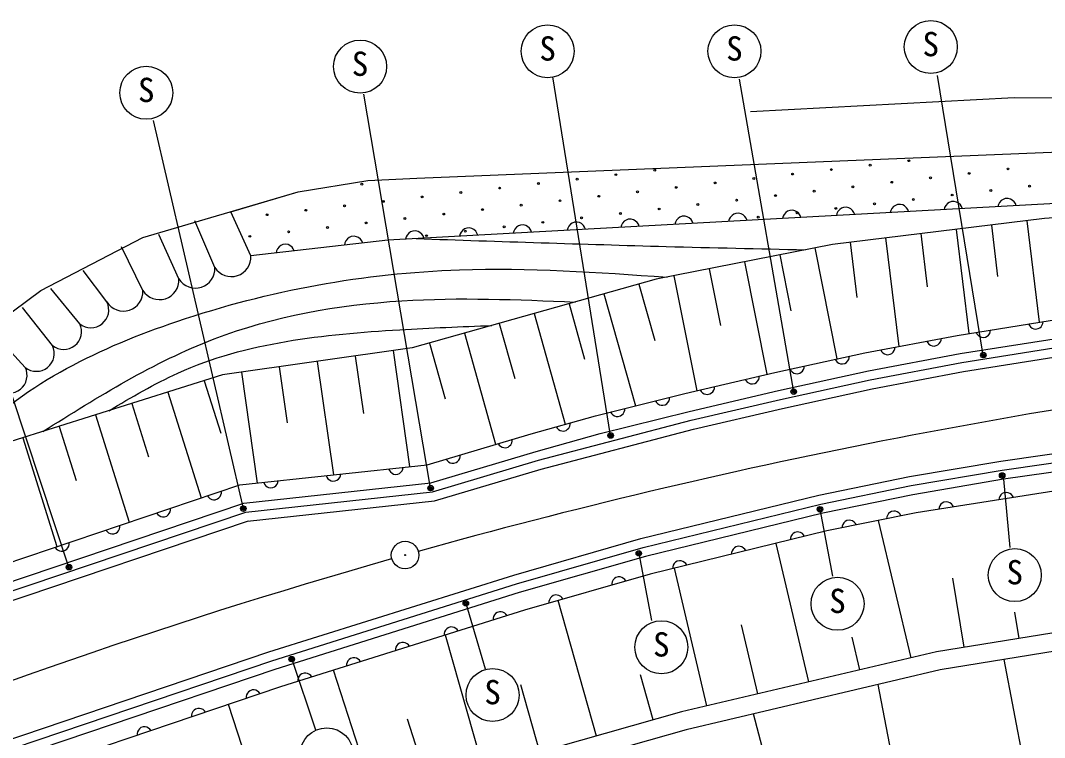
# Model space of a CAD drawing. Units: millimetres, scale not verified. Extents: x 40000 to 680000, y 20000 to 380000.
# Drawn here: x 346528 to 402204, y 297942 to 336926 of the extents above; entities that cross this region are included whole.
import ezdxf
from ezdxf.enums import TextEntityAlignment as Align

# ---------------------------------------------------------------- set-up
doc = ezdxf.new("R2010")
doc.units = ezdxf.units.MM
doc.header["$LTSCALE"] = 1000
doc.layers.add('M-BGD', color=7, linetype='Continuous', lineweight=25)
doc.styles.add('ＭＳ ゴシック', font='')
doc.styles.get('ＭＳ ゴシック').set_extended_font_data('MS Gothic')

msp = doc.modelspace()

# ---------------------------------------------------------------- linework, layer by layer
at = {"layer": 'M-BGD'}
for p, q in [((378613, 314361), (375463, 333856)), ((388569, 316745), (385620, 333733)), ((398877, 318734), (396381, 333937)), ((368828, 311505), (365193, 332915)), ((358646, 310389), (353767, 331483)), ((349162, 307206), (341943, 328839)), ((359058, 324130), (357957, 326516)), ((357101, 323503), (356000, 326026)), ((399316, 325804), (399656, 323009)), ((401235, 326037), (401906, 320520)), ((355144, 322876), (354043, 325292)), ((395477, 325337), (395828, 322451)), ((397397, 325570), (398086, 319906)), ((353187, 322250), (352024, 324620)), ((391639, 324870), (392005, 321858)), ((393558, 325103), (394275, 319207)), ((387805, 324185), (388405, 321149)), ((389721, 324564), (390915, 318529)), ((385888, 323805), (387098, 317691)), ((351229, 321623), (349945, 323335)), ((382056, 323047), (383292, 316797)), ((383972, 323426), (384583, 320335)), ((380149, 322591), (381012, 319522)), ((349749, 320436), (348171, 322357)), ((378251, 322058), (379961, 315977)), ((348269, 319249), (346642, 321317)), ((376354, 321524), (377201, 318512)), ((374457, 320991), (376147, 314979)), ((346789, 318063), (344746, 320277)), ((372560, 320457), (373404, 317453)), ((370662, 319924), (372361, 313884)), ((368765, 319390), (369619, 316355)), ((364724, 318682), (365169, 315564)), ((366786, 318976), (367686, 312669)), ((360601, 318093), (361036, 315047)), ((362663, 318388), (363543, 312223)), ((358540, 317799), (359399, 311777)), ((356522, 317342), (357420, 314486)), ((354548, 316721), (356357, 310969)), ((352574, 316100), (353484, 313204)), ((350599, 315479), (352434, 309646)), ((348625, 314858), (349549, 311921)), ((346651, 314237), (348511, 308323)), ((399979, 311981), (400322, 308271)), ((339719, 303773), (358773, 310201)), ((389994, 310353), (390673, 306714)), ((339879, 303300), (358932, 309727)), ((394945, 302280), (393182, 309744)), ((389398, 300970), (387620, 308499)), ((380144, 307955), (380843, 304298)), ((383850, 299660), (382083, 307146)), ((397830, 302850), (397221, 306614)), ((370743, 305238), (371786, 301676)), ((377846, 298021), (375754, 305385)), ((400826, 303334), (400595, 304763)), ((386624, 300315), (385738, 304069)), ((371688, 296272), (369632, 303512)), ((392171, 301625), (391753, 303396)), ((361275, 302205), (362570, 298358)), ((401552, 294109), (400010, 302190)), ((365876, 294441), (363541, 301598)), ((380924, 298896), (380229, 301344)), ((374767, 297147), (373727, 300809)), ((394690, 292800), (393158, 300831)), ((360179, 292582), (357844, 299740)), ((388493, 291284), (386384, 299231)), ((368725, 295370), (367562, 298933))]:
    msp.add_line(p, q, dxfattribs=at)
for points in [[(415866, 332352), (409864, 332665), (400557, 332729), (386213, 331964)], [(357957, 326516), (361627, 327617), (365419, 328228), (368077, 328361), (403012, 329790), (411391, 329920)], [(343157, 318921), (347636, 322244), (353179, 325125), (361627, 327617), (365419, 328228)], [(410416, 327387), (366499, 324984), (359058, 324130)], [(394813, 326533), (394766, 326651), (394701, 326748), (394595, 326842), (394492, 326896), (394370, 326930), (394211, 326921), (394093, 326875), (393996, 326809), (393902, 326704), (393847, 326601), (393814, 326479)], [(397740, 326694), (397694, 326811), (397629, 326908), (397523, 327002), (397420, 327057), (397298, 327090), (397138, 327081), (397021, 327035), (396924, 326969), (396830, 326864), (396775, 326761), (396742, 326639)], [(400668, 326854), (400622, 326971), (400556, 327068), (400451, 327162), (400348, 327217), (400226, 327250), (400066, 327241), (399949, 327195), (399852, 327130), (399758, 327024), (399703, 326921), (399670, 326799)], [(417455, 323016), (413694, 326368), (410591, 326735), (402195, 326154), (390679, 324753), (381097, 322858), (367816, 319123), (357509, 317652), (343690, 313305), (342846, 310181), (338372, 306900), (333784, 304560), (328199, 299714)], [(383101, 325893), (383055, 326010), (382989, 326107), (382884, 326201), (382781, 326256), (382659, 326289), (382499, 326280), (382382, 326234), (382285, 326168), (382191, 326063), (382136, 325960), (382103, 325838)], [(386029, 326053), (385983, 326170), (385917, 326267), (385812, 326361), (385709, 326416), (385587, 326449), (385427, 326440), (385309, 326394), (385213, 326329), (385118, 326223), (385064, 326120), (385031, 325998)], [(388957, 326213), (388910, 326331), (388845, 326427), (388740, 326522), (388637, 326576), (388515, 326609), (388355, 326601), (388237, 326554), (388141, 326489), (388046, 326383), (387992, 326280), (387958, 326158)], [(391885, 326373), (391838, 326491), (391773, 326587), (391668, 326682), (391564, 326736), (391442, 326770), (391283, 326761), (391165, 326714), (391069, 326649), (390974, 326544), (390920, 326441), (390886, 326319)], [(374318, 325412), (374271, 325530), (374206, 325626), (374101, 325721), (373998, 325775), (373876, 325808), (373716, 325800), (373598, 325753), (373502, 325688), (373407, 325582), (373353, 325479), (373319, 325357)], [(377246, 325572), (377199, 325690), (377134, 325786), (377028, 325881), (376925, 325935), (376803, 325969), (376644, 325960), (376526, 325913), (376429, 325848), (376335, 325743), (376281, 325640), (376247, 325518)], [(380174, 325732), (380127, 325850), (380062, 325947), (379956, 326041), (379853, 326095), (379731, 326129), (379571, 326120), (379454, 326074), (379357, 326008), (379263, 325903), (379208, 325800), (379175, 325678)], [(365136, 324828), (365082, 324942), (365011, 325035), (364900, 325123), (364794, 325171), (364670, 325197), (364511, 325179), (364397, 325125), (364304, 325054), (364216, 324944), (364168, 324837), (364142, 324714)], [(368462, 325092), (368416, 325209), (368350, 325306), (368245, 325400), (368142, 325455), (368020, 325488), (367860, 325479), (367742, 325433), (367646, 325367), (367552, 325262), (367497, 325159), (367464, 325037)], [(371390, 325252), (371344, 325369), (371278, 325466), (371173, 325560), (371070, 325615), (370948, 325648), (370788, 325639), (370670, 325593), (370574, 325528), (370479, 325422), (370425, 325319), (370392, 325197)], [(361415, 324401), (361362, 324515), (361291, 324608), (361180, 324696), (361074, 324744), (360950, 324770), (360791, 324752), (360676, 324698), (360584, 324627), (360496, 324517), (360448, 324411), (360422, 324287)], [(328199, 299714), (339138, 305160), (358449, 311675), (368641, 312771), (374292, 314462), (377783, 315435), (382653, 316647), (387534, 317793), (392435, 318861), (397450, 319804), (417455, 323016)], [(328851, 298815), (339525, 304236), (358665, 310692), (368839, 311787), (374561, 313498), (378039, 314468), (382882, 315674), (387747, 316816), (392634, 317880), (397621, 318819), (417616, 321942)], [(358773, 310201), (368938, 311295), (374695, 313017), (382996, 315187), (387853, 316327), (392733, 317390), (397707, 318326), (417826, 321530)], [(358875, 309709), (369038, 310802), (374830, 312535), (383117, 314702), (387959, 315839), (392833, 316900), (397792, 317834), (417905, 321037)], [(401342, 320429), (401389, 320340), (401449, 320268), (401540, 320202), (401627, 320167), (401727, 320151), (401853, 320171), (401943, 320218), (402014, 320278), (402081, 320370), (402115, 320456), (402132, 320556)], [(395803, 319494), (395852, 319406), (395914, 319336), (396008, 319272), (396095, 319240), (396196, 319226), (396321, 319250), (396410, 319299), (396479, 319361), (396543, 319455), (396576, 319542), (396589, 319642)], [(398484, 319970), (398531, 319881), (398591, 319809), (398683, 319743), (398769, 319708), (398869, 319692), (398995, 319712), (399085, 319759), (399156, 319819), (399223, 319911), (399257, 319997), (399274, 320097)], [(393296, 319023), (393345, 318934), (393407, 318864), (393500, 318801), (393588, 318768), (393688, 318754), (393814, 318778), (393902, 318827), (393972, 318889), (394036, 318983), (394068, 319070), (394082, 319170)], [(390819, 318509), (390871, 318422), (390935, 318354), (391030, 318292), (391118, 318263), (391219, 318252), (391344, 318279), (391431, 318331), (391499, 318395), (391560, 318490), (391590, 318578), (391601, 318679)], [(388368, 317975), (388420, 317888), (388484, 317820), (388579, 317759), (388668, 317729), (388768, 317718), (388893, 317745), (388980, 317797), (389048, 317861), (389109, 317956), (389139, 318044), (389150, 318145)], [(385924, 317415), (385977, 317329), (386042, 317262), (386139, 317203), (386227, 317174), (386328, 317165), (386453, 317194), (386539, 317247), (386606, 317312), (386665, 317408), (386694, 317497), (386703, 317598)], [(383484, 316842), (383537, 316756), (383602, 316689), (383698, 316630), (383787, 316601), (383888, 316592), (384013, 316621), (384099, 316674), (384166, 316739), (384225, 316836), (384254, 316924), (384263, 317025)], [(381048, 316247), (381102, 316162), (381168, 316096), (381265, 316038), (381354, 316010), (381455, 316003), (381579, 316034), (381665, 316088), (381731, 316154), (381789, 316251), (381816, 316340), (381824, 316441)], [(378613, 315641), (378667, 315556), (378733, 315490), (378830, 315431), (378919, 315404), (379020, 315396), (379144, 315427), (379230, 315482), (379296, 315547), (379354, 315644), (379381, 315734), (379389, 315834)], [(310404, 284256), (323689, 288783), (330922, 292404), (342206, 296562), (360038, 302594), (373354, 306777), (380255, 308758), (389934, 311123), (394860, 312127), (399824, 312969), (404742, 313677), (409715, 314258), (418091, 314936)], [(375652, 314841), (375709, 314757), (375777, 314693), (375875, 314637), (375965, 314612), (376066, 314607), (376190, 314642), (376274, 314698), (376338, 314766), (376393, 314865), (376418, 314955), (376423, 315056)], [(310565, 283783), (323883, 288321), (331121, 291945), (342373, 296090), (360193, 302119), (373498, 306298), (380383, 308274), (390043, 310635), (394951, 311636), (399901, 312475), (404806, 313181), (409764, 313761), (418132, 314437)], [(418993, 314026), (409813, 313263), (404871, 312686), (399979, 311981), (395043, 311144), (390153, 310147), (380511, 307791), (373642, 305819), (360348, 301643), (342540, 295619), (331320, 291485), (324076, 287858), (316484, 285305)], [(372496, 313924), (372554, 313842), (372623, 313779), (372723, 313725), (372813, 313702), (372914, 313699), (373037, 313736), (373120, 313794), (373182, 313863), (373236, 313962), (373259, 314053), (373262, 314154)], [(369670, 313079), (369728, 312996), (369797, 312933), (369897, 312880), (369987, 312857), (370088, 312854), (370211, 312890), (370294, 312948), (370357, 313017), (370410, 313117), (370434, 313207), (370437, 313308)], [(419115, 312814), (409911, 312268), (405007, 311695), (395221, 310160), (390371, 309171), (380768, 306824), (373930, 304862), (360658, 300693), (342873, 294676), (331718, 290566), (324638, 286853)], [(366544, 312546), (366586, 312454), (366643, 312379), (366731, 312308), (366815, 312269), (366914, 312248), (367042, 312261), (367134, 312303), (367208, 312360), (367279, 312448), (367318, 312532), (367340, 312631)], [(359750, 311815), (359792, 311723), (359848, 311648), (359936, 311577), (360021, 311538), (360120, 311517), (360247, 311530), (360339, 311573), (360414, 311629), (360484, 311717), (360524, 311802), (360545, 311900)], [(363147, 312180), (363189, 312088), (363245, 312014), (363334, 311943), (363418, 311904), (363517, 311882), (363644, 311896), (363736, 311938), (363811, 311994), (363882, 312082), (363921, 312167), (363942, 312266)], [(356690, 311082), (356752, 311001), (356823, 310941), (356924, 310890), (357015, 310870), (357116, 310871), (357238, 310912), (357318, 310973), (357379, 311044), (357429, 311145), (357449, 311236), (357449, 311338)], [(400509, 310989), (400462, 311079), (400402, 311151), (400311, 311217), (400224, 311252), (400125, 311269), (399998, 311249), (399908, 311203), (399837, 311143), (399770, 311052), (399735, 310965), (399718, 310865)], [(397247, 310478), (397200, 310567), (397140, 310639), (397049, 310706), (396962, 310741), (396863, 310757), (396736, 310738), (396646, 310691), (396575, 310631), (396508, 310540), (396473, 310453), (396456, 310354)], [(353932, 310151), (353993, 310070), (354064, 310010), (354165, 309960), (354256, 309940), (354358, 309940), (354479, 309981), (354560, 310042), (354620, 310113), (354670, 310215), (354690, 310306), (354690, 310407)], [(394400, 309993), (394350, 310080), (394287, 310149), (394192, 310211), (394104, 310243), (394004, 310255), (393878, 310229), (393791, 310179), (393722, 310116), (393659, 310021), (393628, 309933), (393616, 309833)], [(391976, 309498), (391925, 309586), (391862, 309655), (391768, 309717), (391680, 309748), (391579, 309760), (391454, 309735), (391366, 309684), (391297, 309621), (391235, 309527), (391204, 309439), (391192, 309339)], [(351173, 309220), (351234, 309140), (351305, 309079), (351406, 309029), (351498, 309009), (351599, 309009), (351720, 309050), (351801, 309111), (351861, 309182), (351912, 309284), (351931, 309375), (351931, 309476)], [(389159, 308875), (389105, 308961), (389040, 309027), (388943, 309086), (388854, 309113), (388753, 309122), (388629, 309091), (388543, 309037), (388477, 308972), (388418, 308875), (388390, 308786), (388382, 308685)], [(348414, 308290), (348475, 308209), (348546, 308149), (348648, 308098), (348739, 308078), (348840, 308079), (348961, 308120), (349042, 308181), (349103, 308252), (349153, 308353), (349173, 308444), (349172, 308545)], [(385958, 308093), (385904, 308178), (385839, 308245), (385742, 308303), (385653, 308331), (385552, 308339), (385428, 308309), (385342, 308255), (385276, 308189), (385217, 308093), (385189, 308004), (385181, 307903)], [(382757, 307310), (382703, 307396), (382638, 307462), (382541, 307521), (382452, 307549), (382351, 307557), (382227, 307527), (382141, 307473), (382075, 307407), (382016, 307310), (381988, 307221), (381980, 307120)], [(379443, 306444), (379386, 306527), (379318, 306591), (379219, 306646), (379128, 306670), (379027, 306674), (378904, 306639), (378821, 306582), (378757, 306513), (378702, 306414), (378678, 306324), (378674, 306223)], [(376024, 305463), (375966, 305546), (375898, 305610), (375799, 305665), (375709, 305689), (375608, 305693), (375485, 305658), (375402, 305600), (375338, 305532), (375283, 305433), (375259, 305343), (375255, 305242)], [(372984, 304565), (372925, 304647), (372855, 304709), (372755, 304761), (372664, 304783), (372563, 304784), (372441, 304746), (372359, 304687), (372297, 304617), (372244, 304517), (372223, 304426), (372221, 304325)], [(408316, 304545), (396332, 302608), (382464, 299333), (370149, 295835), (355907, 291188), (338815, 285111)], [(408475, 303558), (396527, 301626), (382715, 298365), (370441, 294878), (356229, 290241), (339150, 284169)], [(370330, 303731), (370270, 303813), (370201, 303875), (370100, 303927), (370010, 303949), (369909, 303951), (369786, 303912), (369704, 303853), (369642, 303783), (369590, 303683), (369568, 303592), (369567, 303491)], [(367676, 302897), (367616, 302979), (367546, 303041), (367446, 303093), (367355, 303115), (367254, 303117), (367132, 303079), (367050, 303019), (366988, 302949), (366936, 302849), (366914, 302758), (366912, 302657)], [(365021, 302063), (364962, 302145), (364892, 302207), (364792, 302260), (364701, 302281), (364600, 302283), (364478, 302245), (364396, 302185), (364334, 302116), (364282, 302015), (364260, 301925), (364258, 301824)], [(362367, 301229), (362308, 301311), (362238, 301373), (362138, 301426), (362047, 301448), (361946, 301449), (361824, 301411), (361742, 301352), (361680, 301282), (361627, 301182), (361606, 301091), (361604, 300990)], [(359555, 300319), (359494, 300400), (359423, 300461), (359322, 300511), (359230, 300531), (359129, 300530), (359008, 300489), (358927, 300428), (358867, 300357), (358817, 300255), (358797, 300164), (358797, 300063)], [(356591, 299317), (356530, 299397), (356459, 299458), (356357, 299508), (356266, 299528), (356165, 299527), (356044, 299486), (355963, 299425), (355903, 299354), (355852, 299253), (355833, 299162), (355833, 299060)], [(353627, 298314), (353566, 298395), (353494, 298455), (353393, 298505), (353302, 298525), (353201, 298524), (353079, 298483), (352999, 298422), (352938, 298351), (352888, 298250), (352868, 298159), (352869, 298058)]]:
    msp.add_lwpolyline(points, dxfattribs=at)
for centre, radius in [((396020, 335486), 1440), ((375190, 335249), 1440), ((385346, 335249), 1440), ((364991, 334418), 1440), ((353368, 332995), 1440), ((392722, 329061), 50), ((394829, 329303), 50), ((378902, 328543), 50), ((381010, 328785), 50), ((388507, 328577), 50), ((390614, 328819), 50), ((398111, 328612), 50), ((400219, 328854), 50), ((365083, 328024), 50), ((374687, 328059), 50), ((376795, 328301), 50), ((384292, 328094), 50), ((386399, 328335), 50), ((391789, 327886), 50), ((393896, 328128), 50), ((396004, 328370), 50), ((401394, 327921), 50), ((368365, 327333), 50), ((370472, 327575), 50), ((372580, 327817), 50), ((377969, 327368), 50), ((380077, 327610), 50), ((382184, 327852), 50), ((387574, 327403), 50), ((389681, 327644), 50), ((397179, 327437), 50), ((399286, 327679), 50), ((364150, 326850), 50), ((366257, 327092), 50), ((373754, 326884), 50), ((375862, 327126), 50), ((383359, 326919), 50), ((385466, 327161), 50), ((392964, 326953), 50), ((395071, 327195), 50), ((359935, 326366), 50), ((362042, 326608), 50), ((369539, 326401), 50), ((371647, 326643), 50), ((379144, 326435), 50), ((381251, 326677), 50), ((386641, 326228), 50), ((388749, 326470), 50), ((390856, 326712), 50), ((363217, 325675), 50), ((365324, 325917), 50), ((367432, 326159), 50), ((372822, 325710), 50), ((374929, 325952), 50), ((377036, 326193), 50), ((359002, 325191), 50), ((361109, 325433), 50), ((368607, 325226), 50), ((370714, 325468), 50), ((398877, 318734), 150), ((398877, 318734), 90), ((398877, 318734), 30), ((388569, 316745), 150), ((388569, 316745), 90), ((388569, 316745), 30), ((378613, 314361), 150), ((378613, 314361), 90), ((378613, 314361), 30), ((399903, 312189), 150), ((399903, 312189), 90), ((399903, 312189), 30), ((368828, 311505), 150), ((368828, 311505), 90), ((368828, 311505), 30), ((358646, 310389), 150), ((358646, 310389), 90), ((358646, 310389), 30), ((389994, 310353), 150), ((389994, 310353), 90), ((389994, 310353), 30), ((367440, 307860), 750), ((367440, 307860), 30), ((380144, 307955), 150), ((380144, 307955), 90), ((380144, 307955), 30), ((400587, 306773), 1440), ((349162, 307206), 150), ((349162, 307206), 90), ((349162, 307206), 30), ((390950, 305215), 1440), ((370743, 305238), 150), ((370743, 305238), 90), ((370743, 305238), 30), ((381372, 302849), 1440), ((361275, 302205), 150), ((361275, 302205), 90), ((361275, 302205), 30), ((372197, 300253), 1440), ((363178, 297026), 1440)]:
    msp.add_circle(centre, radius, dxfattribs=at)
for centre, radius, start, end in [((358000, 324064), 1060, 211.9571, 3.5647), ((356043, 323437), 1060, 211.9571, 3.5647), ((354086, 322811), 1060, 211.9571, 3.5647), ((352129, 322184), 1060, 211.9571, 3.5647), ((350356, 321196), 972, 231.3979, 26.0371), ((348876, 320009), 972, 231.3979, 26.0371), ((347396, 318823), 972, 231.3979, 26.0371), ((345915, 317636), 972, 231.3979, 26.0371), ((457051, -9740), 330000, 96.60944, 105.62903), ((457051, -9740), 330000, 105.89005, 112.66882), ((457051, -9740), 330000, 105.7565, 105.75653)]:
    msp.add_arc(centre, radius, start, end, dxfattribs=at)
for points, knots in [([(368045, 325069), (372575, 324916), (377104, 324763), (381635, 324641), (384154, 324574), (386673, 324516), (389192, 324459)], [0, 0, 0, 0, 1, 1, 1, 2, 2, 2, 2]), ([(339192, 307501), (340616, 309893), (342040, 312284), (343926, 314224), (346859, 317241), (350909, 319166), (355033, 320563), (360071, 322271), (365218, 323192), (370404, 323368), (374149, 323495), (377914, 323234), (381680, 322973)], [0, 0, 0, 0, 1, 1, 1, 2, 2, 2, 3, 3, 3, 4, 4, 4, 4]), ([(347748, 314582), (350759, 316469), (353771, 318355), (357053, 319610), (360286, 320845), (363781, 321467), (367262, 321685), (370413, 321883), (373551, 321751), (376690, 321618)], [0, 0, 0, 0, 1, 1, 1, 2, 2, 2, 3, 3, 3, 3]), ([(351342, 315712), (352570, 316444), (353799, 317176), (355089, 317758), (358803, 319435), (363029, 319873), (367150, 320114), (368831, 320213), (370494, 320278), (372157, 320344)], [0, 0, 0, 0, 1, 1, 1, 2, 2, 2, 3, 3, 3, 3])]:
    msp.add_open_spline(points, degree=3, knots=knots, dxfattribs=at)

# ---------------------------------------------------------------- texts
at = {"layer": 'M-BGD', "style": 'ＭＳ ゴシック'}
for p in [(395570, 334586), (374740, 334349), (384896, 334349), (364541, 333518), (352918, 332095), (400137, 305873), (390500, 304315), (380922, 301949), (371747, 299353)]:
    msp.add_text('S', height=1320, dxfattribs=at).set_placement(p, align=Align.BOTTOM_LEFT)

doc.saveas('drawing.dxf')
